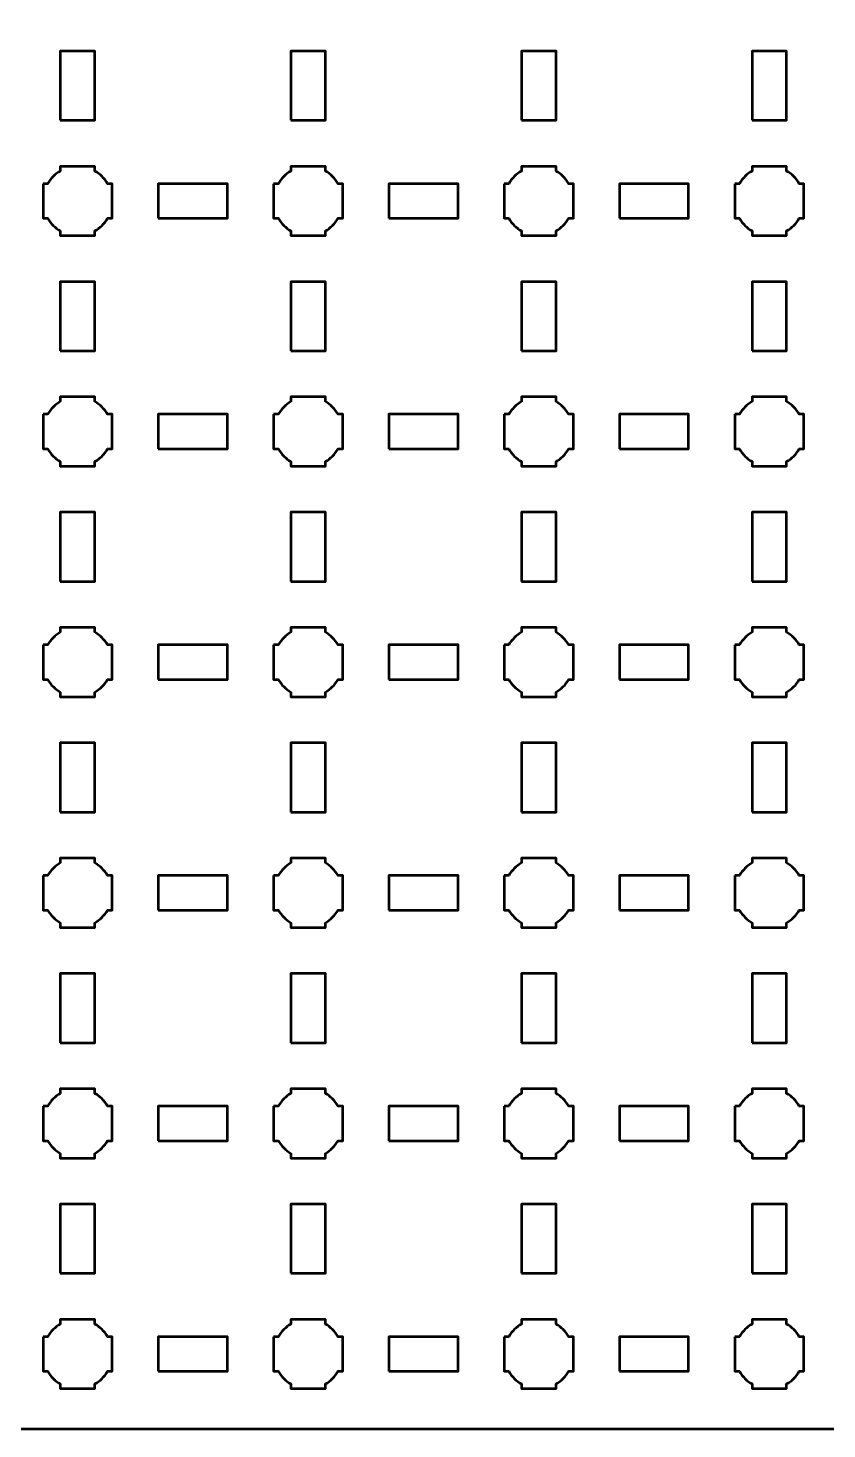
# Model space of a CAD drawing. Header units: centimetres. Extents: x -35.1 to 14.2, y -39.5 to 9.8.
# Drawn here: x -4.93 to 2, y -39.5 to -27.35 of the extents above; entities that cross this region are included whole.
import ezdxf

# ---------------------------------------------------------------- set-up
doc = ezdxf.new("R2010")
doc.units = ezdxf.units.CM
doc.header["$MEASUREMENT"] = 0
doc.layers.add('Layer 1', color=7, linetype='Continuous')

msp = doc.modelspace()

# ---------------------------------------------------------------- linework, layer by layer
at = {"layer": 'Layer 1', "color": 250, "lineweight": 53}
for points in [[(-4.65, -28.15), (-4.35, -28.15), (-4.35, -27.55), (-4.65, -27.55), (-4.65, -28.15)], [(-2.65, -28.15), (-2.35, -28.15), (-2.35, -27.55), (-2.65, -27.55), (-2.65, -28.15)], [(-0.65, -28.15), (-0.35, -28.15), (-0.35, -27.55), (-0.65, -27.55), (-0.65, -28.15)], [(1.35, -28.15), (1.65, -28.15), (1.65, -27.55), (1.35, -27.55), (1.35, -28.15)], [(-3.8, -29), (-3.2, -29), (-3.2, -28.7), (-3.8, -28.7), (-3.8, -29)], [(-1.8, -29), (-1.2, -29), (-1.2, -28.7), (-1.8, -28.7), (-1.8, -29)], [(0.2, -29), (0.8, -29), (0.8, -28.7), (0.2, -28.7), (0.2, -29)], [(-4.65, -30.15), (-4.35, -30.15), (-4.35, -29.55), (-4.65, -29.55), (-4.65, -30.15)], [(-2.65, -30.15), (-2.35, -30.15), (-2.35, -29.55), (-2.65, -29.55), (-2.65, -30.15)], [(-0.65, -30.15), (-0.35, -30.15), (-0.35, -29.55), (-0.65, -29.55), (-0.65, -30.15)], [(1.35, -30.15), (1.65, -30.15), (1.65, -29.55), (1.35, -29.55), (1.35, -30.15)], [(-3.8, -31), (-3.2, -31), (-3.2, -30.7), (-3.8, -30.7), (-3.8, -31)], [(-1.8, -31), (-1.2, -31), (-1.2, -30.7), (-1.8, -30.7), (-1.8, -31)], [(0.2, -31), (0.8, -31), (0.8, -30.7), (0.2, -30.7), (0.2, -31)], [(-4.65, -32.15), (-4.35, -32.15), (-4.35, -31.55), (-4.65, -31.55), (-4.65, -32.15)], [(-2.65, -32.15), (-2.35, -32.15), (-2.35, -31.55), (-2.65, -31.55), (-2.65, -32.15)], [(-0.65, -32.15), (-0.35, -32.15), (-0.35, -31.55), (-0.65, -31.55), (-0.65, -32.15)], [(1.35, -32.15), (1.65, -32.15), (1.65, -31.55), (1.35, -31.55), (1.35, -32.15)], [(-3.8, -33), (-3.2, -33), (-3.2, -32.7), (-3.8, -32.7), (-3.8, -33)], [(-1.8, -33), (-1.2, -33), (-1.2, -32.7), (-1.8, -32.7), (-1.8, -33)], [(0.2, -33), (0.8, -33), (0.8, -32.7), (0.2, -32.7), (0.2, -33)], [(-4.65, -34.15), (-4.35, -34.15), (-4.35, -33.55), (-4.65, -33.55), (-4.65, -34.15)], [(-2.65, -34.15), (-2.35, -34.15), (-2.35, -33.55), (-2.65, -33.55), (-2.65, -34.15)], [(-0.65, -34.15), (-0.35, -34.15), (-0.35, -33.55), (-0.65, -33.55), (-0.65, -34.15)], [(1.35, -34.15), (1.65, -34.15), (1.65, -33.55), (1.35, -33.55), (1.35, -34.15)], [(-3.8, -35), (-3.2, -35), (-3.2, -34.7), (-3.8, -34.7), (-3.8, -35)], [(-1.8, -35), (-1.2, -35), (-1.2, -34.7), (-1.8, -34.7), (-1.8, -35)], [(0.2, -35), (0.8, -35), (0.8, -34.7), (0.2, -34.7), (0.2, -35)], [(-4.65, -36.15), (-4.35, -36.15), (-4.35, -35.55), (-4.65, -35.55), (-4.65, -36.15)], [(-2.65, -36.15), (-2.35, -36.15), (-2.35, -35.55), (-2.65, -35.55), (-2.65, -36.15)], [(-0.65, -36.15), (-0.35, -36.15), (-0.35, -35.55), (-0.65, -35.55), (-0.65, -36.15)], [(1.35, -36.15), (1.65, -36.15), (1.65, -35.55), (1.35, -35.55), (1.35, -36.15)], [(-3.8, -37), (-3.2, -37), (-3.2, -36.7), (-3.8, -36.7), (-3.8, -37)], [(-1.8, -37), (-1.2, -37), (-1.2, -36.7), (-1.8, -36.7), (-1.8, -37)], [(0.2, -37), (0.8, -37), (0.8, -36.7), (0.2, -36.7), (0.2, -37)], [(-4.65, -38.15), (-4.35, -38.15), (-4.35, -37.55), (-4.65, -37.55), (-4.65, -38.15)], [(-2.65, -38.15), (-2.35, -38.15), (-2.35, -37.55), (-2.65, -37.55), (-2.65, -38.15)], [(-0.65, -38.15), (-0.35, -38.15), (-0.35, -37.55), (-0.65, -37.55), (-0.65, -38.15)], [(1.35, -38.15), (1.65, -38.15), (1.65, -37.55), (1.35, -37.55), (1.35, -38.15)], [(-3.8, -39), (-3.2, -39), (-3.2, -38.7), (-3.8, -38.7), (-3.8, -39)], [(-1.8, -39), (-1.2, -39), (-1.2, -38.7), (-1.8, -38.7), (-1.8, -39)], [(0.2, -39), (0.8, -39), (0.8, -38.7), (0.2, -38.7), (0.2, -39)]]:
    msp.add_lwpolyline(points, close=True, dxfattribs=at)
msp.add_open_spline([(-35.15, -39), (-35.15, -39), (-35.15, 9.3), (-35.15, 9.3), (-35.15, 9.3), (-35.15, 9.57609), (-34.92609, 9.8), (-34.65, 9.8), (-34.65, 9.8), (-34.65, 9.8), (13.65, 9.8), (13.65, 9.8), (13.65, 9.8), (13.92609, 9.8), (14.15, 9.57609), (14.15, 9.3), (14.15, 9.3), (14.15, 9.3), (14.15, -39), (14.15, -39), (14.15, -39), (14.15, -39.27609), (13.92609, -39.5), (13.65, -39.5), (13.65, -39.5), (13.65, -39.5), (-34.65, -39.5), (-34.65, -39.5), (-34.65, -39.5), (-34.92609, -39.5), (-35.15, -39.27609), (-35.15, -39)], degree=3, knots=[0, 0, 0, 0, 0.125, 0.125, 0.125, 0.125, 0.25, 0.25, 0.25, 0.25, 0.375, 0.375, 0.375, 0.375, 0.5, 0.5, 0.5, 0.5, 0.625, 0.625, 0.625, 0.625, 0.75, 0.75, 0.75, 0.75, 0.875, 0.875, 0.875, 0.875, 1, 1, 1, 1], dxfattribs=at)
at = {"layer": 'Layer 1', "lineweight": 53}
for points in [[(-4.8, -28.7), (-4.8, -28.7), (-4.75985, -28.7), (-4.75985, -28.7), (-4.75985, -28.7), (-4.7335, -28.65447), (-4.69553, -28.6165), (-4.65, -28.59015), (-4.65, -28.59015), (-4.65, -28.59015), (-4.65, -28.55), (-4.65, -28.55), (-4.65, -28.55), (-4.65, -28.55), (-4.5, -28.55), (-4.5, -28.55), (-4.5, -28.55), (-4.5, -28.55), (-4.35, -28.55), (-4.35, -28.55), (-4.35, -28.55), (-4.35, -28.55), (-4.35, -28.59015), (-4.35, -28.59015), (-4.35, -28.59015), (-4.30447, -28.6165), (-4.2665, -28.65447), (-4.24015, -28.7), (-4.24015, -28.7), (-4.24015, -28.7), (-4.2, -28.7), (-4.2, -28.7), (-4.2, -28.7), (-4.2, -28.7), (-4.2, -28.85), (-4.2, -28.85), (-4.2, -28.85), (-4.2, -28.85), (-4.2, -29), (-4.2, -29), (-4.2, -29), (-4.2, -29), (-4.24015, -29), (-4.24015, -29), (-4.24015, -29), (-4.2665, -29.04553), (-4.30447, -29.0835), (-4.35, -29.10985), (-4.35, -29.10985), (-4.35, -29.10985), (-4.35, -29.15), (-4.35, -29.15), (-4.35, -29.15), (-4.35, -29.15), (-4.5, -29.15), (-4.5, -29.15), (-4.5, -29.15), (-4.5, -29.15), (-4.65, -29.15), (-4.65, -29.15), (-4.65, -29.15), (-4.65, -29.15), (-4.65, -29.10985), (-4.65, -29.10985), (-4.65, -29.10985), (-4.69553, -29.0835), (-4.7335, -29.04553), (-4.75985, -29), (-4.75985, -29), (-4.75985, -29), (-4.8, -29), (-4.8, -29), (-4.8, -29), (-4.8, -29), (-4.8, -28.85), (-4.8, -28.85), (-4.8, -28.85), (-4.8, -28.85), (-4.8, -28.7), (-4.8, -28.7)], [(-2.8, -28.7), (-2.8, -28.7), (-2.75985, -28.7), (-2.75985, -28.7), (-2.75985, -28.7), (-2.7335, -28.65447), (-2.69553, -28.6165), (-2.65, -28.59015), (-2.65, -28.59015), (-2.65, -28.59015), (-2.65, -28.55), (-2.65, -28.55), (-2.65, -28.55), (-2.65, -28.55), (-2.5, -28.55), (-2.5, -28.55), (-2.5, -28.55), (-2.5, -28.55), (-2.35, -28.55), (-2.35, -28.55), (-2.35, -28.55), (-2.35, -28.55), (-2.35, -28.59015), (-2.35, -28.59015), (-2.35, -28.59015), (-2.30447, -28.6165), (-2.2665, -28.65447), (-2.24015, -28.7), (-2.24015, -28.7), (-2.24015, -28.7), (-2.2, -28.7), (-2.2, -28.7), (-2.2, -28.7), (-2.2, -28.7), (-2.2, -28.85), (-2.2, -28.85), (-2.2, -28.85), (-2.2, -28.85), (-2.2, -29), (-2.2, -29), (-2.2, -29), (-2.2, -29), (-2.24015, -29), (-2.24015, -29), (-2.24015, -29), (-2.2665, -29.04553), (-2.30447, -29.0835), (-2.35, -29.10985), (-2.35, -29.10985), (-2.35, -29.10985), (-2.35, -29.15), (-2.35, -29.15), (-2.35, -29.15), (-2.35, -29.15), (-2.5, -29.15), (-2.5, -29.15), (-2.5, -29.15), (-2.5, -29.15), (-2.65, -29.15), (-2.65, -29.15), (-2.65, -29.15), (-2.65, -29.15), (-2.65, -29.10985), (-2.65, -29.10985), (-2.65, -29.10985), (-2.69553, -29.0835), (-2.7335, -29.04553), (-2.75985, -29), (-2.75985, -29), (-2.75985, -29), (-2.8, -29), (-2.8, -29), (-2.8, -29), (-2.8, -29), (-2.8, -28.85), (-2.8, -28.85), (-2.8, -28.85), (-2.8, -28.85), (-2.8, -28.7), (-2.8, -28.7)], [(-0.8, -28.7), (-0.8, -28.7), (-0.75985, -28.7), (-0.75985, -28.7), (-0.75985, -28.7), (-0.7335, -28.65447), (-0.69553, -28.6165), (-0.65, -28.59015), (-0.65, -28.59015), (-0.65, -28.59015), (-0.65, -28.55), (-0.65, -28.55), (-0.65, -28.55), (-0.65, -28.55), (-0.5, -28.55), (-0.5, -28.55), (-0.5, -28.55), (-0.5, -28.55), (-0.35, -28.55), (-0.35, -28.55), (-0.35, -28.55), (-0.35, -28.55), (-0.35, -28.59015), (-0.35, -28.59015), (-0.35, -28.59015), (-0.30447, -28.6165), (-0.2665, -28.65447), (-0.24015, -28.7), (-0.24015, -28.7), (-0.24015, -28.7), (-0.2, -28.7), (-0.2, -28.7), (-0.2, -28.7), (-0.2, -28.7), (-0.2, -28.85), (-0.2, -28.85), (-0.2, -28.85), (-0.2, -28.85), (-0.2, -29), (-0.2, -29), (-0.2, -29), (-0.2, -29), (-0.24015, -29), (-0.24015, -29), (-0.24015, -29), (-0.2665, -29.04553), (-0.30447, -29.0835), (-0.35, -29.10985), (-0.35, -29.10985), (-0.35, -29.10985), (-0.35, -29.15), (-0.35, -29.15), (-0.35, -29.15), (-0.35, -29.15), (-0.5, -29.15), (-0.5, -29.15), (-0.5, -29.15), (-0.5, -29.15), (-0.65, -29.15), (-0.65, -29.15), (-0.65, -29.15), (-0.65, -29.15), (-0.65, -29.10985), (-0.65, -29.10985), (-0.65, -29.10985), (-0.69553, -29.0835), (-0.7335, -29.04553), (-0.75985, -29), (-0.75985, -29), (-0.75985, -29), (-0.8, -29), (-0.8, -29), (-0.8, -29), (-0.8, -29), (-0.8, -28.85), (-0.8, -28.85), (-0.8, -28.85), (-0.8, -28.85), (-0.8, -28.7), (-0.8, -28.7)], [(1.2, -28.7), (1.2, -28.7), (1.24015, -28.7), (1.24015, -28.7), (1.24015, -28.7), (1.2665, -28.65447), (1.30447, -28.6165), (1.35, -28.59015), (1.35, -28.59015), (1.35, -28.59015), (1.35, -28.55), (1.35, -28.55), (1.35, -28.55), (1.35, -28.55), (1.5, -28.55), (1.5, -28.55), (1.5, -28.55), (1.5, -28.55), (1.65, -28.55), (1.65, -28.55), (1.65, -28.55), (1.65, -28.55), (1.65, -28.59015), (1.65, -28.59015), (1.65, -28.59015), (1.69553, -28.6165), (1.7335, -28.65447), (1.75985, -28.7), (1.75985, -28.7), (1.75985, -28.7), (1.8, -28.7), (1.8, -28.7), (1.8, -28.7), (1.8, -28.7), (1.8, -28.85), (1.8, -28.85), (1.8, -28.85), (1.8, -28.85), (1.8, -29), (1.8, -29), (1.8, -29), (1.8, -29), (1.75985, -29), (1.75985, -29), (1.75985, -29), (1.7335, -29.04553), (1.69553, -29.0835), (1.65, -29.10985), (1.65, -29.10985), (1.65, -29.10985), (1.65, -29.15), (1.65, -29.15), (1.65, -29.15), (1.65, -29.15), (1.5, -29.15), (1.5, -29.15), (1.5, -29.15), (1.5, -29.15), (1.35, -29.15), (1.35, -29.15), (1.35, -29.15), (1.35, -29.15), (1.35, -29.10985), (1.35, -29.10985), (1.35, -29.10985), (1.30447, -29.0835), (1.2665, -29.04553), (1.24015, -29), (1.24015, -29), (1.24015, -29), (1.2, -29), (1.2, -29), (1.2, -29), (1.2, -29), (1.2, -28.85), (1.2, -28.85), (1.2, -28.85), (1.2, -28.85), (1.2, -28.7), (1.2, -28.7)], [(-4.8, -30.7), (-4.8, -30.7), (-4.75985, -30.7), (-4.75985, -30.7), (-4.75985, -30.7), (-4.7335, -30.65447), (-4.69553, -30.6165), (-4.65, -30.59015), (-4.65, -30.59015), (-4.65, -30.59015), (-4.65, -30.55), (-4.65, -30.55), (-4.65, -30.55), (-4.65, -30.55), (-4.5, -30.55), (-4.5, -30.55), (-4.5, -30.55), (-4.5, -30.55), (-4.35, -30.55), (-4.35, -30.55), (-4.35, -30.55), (-4.35, -30.55), (-4.35, -30.59015), (-4.35, -30.59015), (-4.35, -30.59015), (-4.30447, -30.6165), (-4.2665, -30.65447), (-4.24015, -30.7), (-4.24015, -30.7), (-4.24015, -30.7), (-4.2, -30.7), (-4.2, -30.7), (-4.2, -30.7), (-4.2, -30.7), (-4.2, -30.85), (-4.2, -30.85), (-4.2, -30.85), (-4.2, -30.85), (-4.2, -31), (-4.2, -31), (-4.2, -31), (-4.2, -31), (-4.24015, -31), (-4.24015, -31), (-4.24015, -31), (-4.2665, -31.04553), (-4.30447, -31.0835), (-4.35, -31.10985), (-4.35, -31.10985), (-4.35, -31.10985), (-4.35, -31.15), (-4.35, -31.15), (-4.35, -31.15), (-4.35, -31.15), (-4.5, -31.15), (-4.5, -31.15), (-4.5, -31.15), (-4.5, -31.15), (-4.65, -31.15), (-4.65, -31.15), (-4.65, -31.15), (-4.65, -31.15), (-4.65, -31.10985), (-4.65, -31.10985), (-4.65, -31.10985), (-4.69553, -31.0835), (-4.7335, -31.04553), (-4.75985, -31), (-4.75985, -31), (-4.75985, -31), (-4.8, -31), (-4.8, -31), (-4.8, -31), (-4.8, -31), (-4.8, -30.85), (-4.8, -30.85), (-4.8, -30.85), (-4.8, -30.85), (-4.8, -30.7), (-4.8, -30.7)], [(-2.8, -30.7), (-2.8, -30.7), (-2.75985, -30.7), (-2.75985, -30.7), (-2.75985, -30.7), (-2.7335, -30.65447), (-2.69553, -30.6165), (-2.65, -30.59015), (-2.65, -30.59015), (-2.65, -30.59015), (-2.65, -30.55), (-2.65, -30.55), (-2.65, -30.55), (-2.65, -30.55), (-2.5, -30.55), (-2.5, -30.55), (-2.5, -30.55), (-2.5, -30.55), (-2.35, -30.55), (-2.35, -30.55), (-2.35, -30.55), (-2.35, -30.55), (-2.35, -30.59015), (-2.35, -30.59015), (-2.35, -30.59015), (-2.30447, -30.6165), (-2.2665, -30.65447), (-2.24015, -30.7), (-2.24015, -30.7), (-2.24015, -30.7), (-2.2, -30.7), (-2.2, -30.7), (-2.2, -30.7), (-2.2, -30.7), (-2.2, -30.85), (-2.2, -30.85), (-2.2, -30.85), (-2.2, -30.85), (-2.2, -31), (-2.2, -31), (-2.2, -31), (-2.2, -31), (-2.24015, -31), (-2.24015, -31), (-2.24015, -31), (-2.2665, -31.04553), (-2.30447, -31.0835), (-2.35, -31.10985), (-2.35, -31.10985), (-2.35, -31.10985), (-2.35, -31.15), (-2.35, -31.15), (-2.35, -31.15), (-2.35, -31.15), (-2.5, -31.15), (-2.5, -31.15), (-2.5, -31.15), (-2.5, -31.15), (-2.65, -31.15), (-2.65, -31.15), (-2.65, -31.15), (-2.65, -31.15), (-2.65, -31.10985), (-2.65, -31.10985), (-2.65, -31.10985), (-2.69553, -31.0835), (-2.7335, -31.04553), (-2.75985, -31), (-2.75985, -31), (-2.75985, -31), (-2.8, -31), (-2.8, -31), (-2.8, -31), (-2.8, -31), (-2.8, -30.85), (-2.8, -30.85), (-2.8, -30.85), (-2.8, -30.85), (-2.8, -30.7), (-2.8, -30.7)], [(-0.8, -30.7), (-0.8, -30.7), (-0.75985, -30.7), (-0.75985, -30.7), (-0.75985, -30.7), (-0.7335, -30.65447), (-0.69553, -30.6165), (-0.65, -30.59015), (-0.65, -30.59015), (-0.65, -30.59015), (-0.65, -30.55), (-0.65, -30.55), (-0.65, -30.55), (-0.65, -30.55), (-0.5, -30.55), (-0.5, -30.55), (-0.5, -30.55), (-0.5, -30.55), (-0.35, -30.55), (-0.35, -30.55), (-0.35, -30.55), (-0.35, -30.55), (-0.35, -30.59015), (-0.35, -30.59015), (-0.35, -30.59015), (-0.30447, -30.6165), (-0.2665, -30.65447), (-0.24015, -30.7), (-0.24015, -30.7), (-0.24015, -30.7), (-0.2, -30.7), (-0.2, -30.7), (-0.2, -30.7), (-0.2, -30.7), (-0.2, -30.85), (-0.2, -30.85), (-0.2, -30.85), (-0.2, -30.85), (-0.2, -31), (-0.2, -31), (-0.2, -31), (-0.2, -31), (-0.24015, -31), (-0.24015, -31), (-0.24015, -31), (-0.2665, -31.04553), (-0.30447, -31.0835), (-0.35, -31.10985), (-0.35, -31.10985), (-0.35, -31.10985), (-0.35, -31.15), (-0.35, -31.15), (-0.35, -31.15), (-0.35, -31.15), (-0.5, -31.15), (-0.5, -31.15), (-0.5, -31.15), (-0.5, -31.15), (-0.65, -31.15), (-0.65, -31.15), (-0.65, -31.15), (-0.65, -31.15), (-0.65, -31.10985), (-0.65, -31.10985), (-0.65, -31.10985), (-0.69553, -31.0835), (-0.7335, -31.04553), (-0.75985, -31), (-0.75985, -31), (-0.75985, -31), (-0.8, -31), (-0.8, -31), (-0.8, -31), (-0.8, -31), (-0.8, -30.85), (-0.8, -30.85), (-0.8, -30.85), (-0.8, -30.85), (-0.8, -30.7), (-0.8, -30.7)], [(1.2, -30.7), (1.2, -30.7), (1.24015, -30.7), (1.24015, -30.7), (1.24015, -30.7), (1.2665, -30.65447), (1.30447, -30.6165), (1.35, -30.59015), (1.35, -30.59015), (1.35, -30.59015), (1.35, -30.55), (1.35, -30.55), (1.35, -30.55), (1.35, -30.55), (1.5, -30.55), (1.5, -30.55), (1.5, -30.55), (1.5, -30.55), (1.65, -30.55), (1.65, -30.55), (1.65, -30.55), (1.65, -30.55), (1.65, -30.59015), (1.65, -30.59015), (1.65, -30.59015), (1.69553, -30.6165), (1.7335, -30.65447), (1.75985, -30.7), (1.75985, -30.7), (1.75985, -30.7), (1.8, -30.7), (1.8, -30.7), (1.8, -30.7), (1.8, -30.7), (1.8, -30.85), (1.8, -30.85), (1.8, -30.85), (1.8, -30.85), (1.8, -31), (1.8, -31), (1.8, -31), (1.8, -31), (1.75985, -31), (1.75985, -31), (1.75985, -31), (1.7335, -31.04553), (1.69553, -31.0835), (1.65, -31.10985), (1.65, -31.10985), (1.65, -31.10985), (1.65, -31.15), (1.65, -31.15), (1.65, -31.15), (1.65, -31.15), (1.5, -31.15), (1.5, -31.15), (1.5, -31.15), (1.5, -31.15), (1.35, -31.15), (1.35, -31.15), (1.35, -31.15), (1.35, -31.15), (1.35, -31.10985), (1.35, -31.10985), (1.35, -31.10985), (1.30447, -31.0835), (1.2665, -31.04553), (1.24015, -31), (1.24015, -31), (1.24015, -31), (1.2, -31), (1.2, -31), (1.2, -31), (1.2, -31), (1.2, -30.85), (1.2, -30.85), (1.2, -30.85), (1.2, -30.85), (1.2, -30.7), (1.2, -30.7)], [(-4.8, -32.7), (-4.8, -32.7), (-4.75985, -32.7), (-4.75985, -32.7), (-4.75985, -32.7), (-4.7335, -32.65447), (-4.69553, -32.6165), (-4.65, -32.59015), (-4.65, -32.59015), (-4.65, -32.59015), (-4.65, -32.55), (-4.65, -32.55), (-4.65, -32.55), (-4.65, -32.55), (-4.5, -32.55), (-4.5, -32.55), (-4.5, -32.55), (-4.5, -32.55), (-4.35, -32.55), (-4.35, -32.55), (-4.35, -32.55), (-4.35, -32.55), (-4.35, -32.59015), (-4.35, -32.59015), (-4.35, -32.59015), (-4.30447, -32.6165), (-4.2665, -32.65447), (-4.24015, -32.7), (-4.24015, -32.7), (-4.24015, -32.7), (-4.2, -32.7), (-4.2, -32.7), (-4.2, -32.7), (-4.2, -32.7), (-4.2, -32.85), (-4.2, -32.85), (-4.2, -32.85), (-4.2, -32.85), (-4.2, -33), (-4.2, -33), (-4.2, -33), (-4.2, -33), (-4.24015, -33), (-4.24015, -33), (-4.24015, -33), (-4.2665, -33.04553), (-4.30447, -33.0835), (-4.35, -33.10985), (-4.35, -33.10985), (-4.35, -33.10985), (-4.35, -33.15), (-4.35, -33.15), (-4.35, -33.15), (-4.35, -33.15), (-4.5, -33.15), (-4.5, -33.15), (-4.5, -33.15), (-4.5, -33.15), (-4.65, -33.15), (-4.65, -33.15), (-4.65, -33.15), (-4.65, -33.15), (-4.65, -33.10985), (-4.65, -33.10985), (-4.65, -33.10985), (-4.69553, -33.0835), (-4.7335, -33.04553), (-4.75985, -33), (-4.75985, -33), (-4.75985, -33), (-4.8, -33), (-4.8, -33), (-4.8, -33), (-4.8, -33), (-4.8, -32.85), (-4.8, -32.85), (-4.8, -32.85), (-4.8, -32.85), (-4.8, -32.7), (-4.8, -32.7)], [(-2.8, -32.7), (-2.8, -32.7), (-2.75985, -32.7), (-2.75985, -32.7), (-2.75985, -32.7), (-2.7335, -32.65447), (-2.69553, -32.6165), (-2.65, -32.59015), (-2.65, -32.59015), (-2.65, -32.59015), (-2.65, -32.55), (-2.65, -32.55), (-2.65, -32.55), (-2.65, -32.55), (-2.5, -32.55), (-2.5, -32.55), (-2.5, -32.55), (-2.5, -32.55), (-2.35, -32.55), (-2.35, -32.55), (-2.35, -32.55), (-2.35, -32.55), (-2.35, -32.59015), (-2.35, -32.59015), (-2.35, -32.59015), (-2.30447, -32.6165), (-2.2665, -32.65447), (-2.24015, -32.7), (-2.24015, -32.7), (-2.24015, -32.7), (-2.2, -32.7), (-2.2, -32.7), (-2.2, -32.7), (-2.2, -32.7), (-2.2, -32.85), (-2.2, -32.85), (-2.2, -32.85), (-2.2, -32.85), (-2.2, -33), (-2.2, -33), (-2.2, -33), (-2.2, -33), (-2.24015, -33), (-2.24015, -33), (-2.24015, -33), (-2.2665, -33.04553), (-2.30447, -33.0835), (-2.35, -33.10985), (-2.35, -33.10985), (-2.35, -33.10985), (-2.35, -33.15), (-2.35, -33.15), (-2.35, -33.15), (-2.35, -33.15), (-2.5, -33.15), (-2.5, -33.15), (-2.5, -33.15), (-2.5, -33.15), (-2.65, -33.15), (-2.65, -33.15), (-2.65, -33.15), (-2.65, -33.15), (-2.65, -33.10985), (-2.65, -33.10985), (-2.65, -33.10985), (-2.69553, -33.0835), (-2.7335, -33.04553), (-2.75985, -33), (-2.75985, -33), (-2.75985, -33), (-2.8, -33), (-2.8, -33), (-2.8, -33), (-2.8, -33), (-2.8, -32.85), (-2.8, -32.85), (-2.8, -32.85), (-2.8, -32.85), (-2.8, -32.7), (-2.8, -32.7)], [(-0.8, -32.7), (-0.8, -32.7), (-0.75985, -32.7), (-0.75985, -32.7), (-0.75985, -32.7), (-0.7335, -32.65447), (-0.69553, -32.6165), (-0.65, -32.59015), (-0.65, -32.59015), (-0.65, -32.59015), (-0.65, -32.55), (-0.65, -32.55), (-0.65, -32.55), (-0.65, -32.55), (-0.5, -32.55), (-0.5, -32.55), (-0.5, -32.55), (-0.5, -32.55), (-0.35, -32.55), (-0.35, -32.55), (-0.35, -32.55), (-0.35, -32.55), (-0.35, -32.59015), (-0.35, -32.59015), (-0.35, -32.59015), (-0.30447, -32.6165), (-0.2665, -32.65447), (-0.24015, -32.7), (-0.24015, -32.7), (-0.24015, -32.7), (-0.2, -32.7), (-0.2, -32.7), (-0.2, -32.7), (-0.2, -32.7), (-0.2, -32.85), (-0.2, -32.85), (-0.2, -32.85), (-0.2, -32.85), (-0.2, -33), (-0.2, -33), (-0.2, -33), (-0.2, -33), (-0.24015, -33), (-0.24015, -33), (-0.24015, -33), (-0.2665, -33.04553), (-0.30447, -33.0835), (-0.35, -33.10985), (-0.35, -33.10985), (-0.35, -33.10985), (-0.35, -33.15), (-0.35, -33.15), (-0.35, -33.15), (-0.35, -33.15), (-0.5, -33.15), (-0.5, -33.15), (-0.5, -33.15), (-0.5, -33.15), (-0.65, -33.15), (-0.65, -33.15), (-0.65, -33.15), (-0.65, -33.15), (-0.65, -33.10985), (-0.65, -33.10985), (-0.65, -33.10985), (-0.69553, -33.0835), (-0.7335, -33.04553), (-0.75985, -33), (-0.75985, -33), (-0.75985, -33), (-0.8, -33), (-0.8, -33), (-0.8, -33), (-0.8, -33), (-0.8, -32.85), (-0.8, -32.85), (-0.8, -32.85), (-0.8, -32.85), (-0.8, -32.7), (-0.8, -32.7)], [(1.2, -32.7), (1.2, -32.7), (1.24015, -32.7), (1.24015, -32.7), (1.24015, -32.7), (1.2665, -32.65447), (1.30447, -32.6165), (1.35, -32.59015), (1.35, -32.59015), (1.35, -32.59015), (1.35, -32.55), (1.35, -32.55), (1.35, -32.55), (1.35, -32.55), (1.5, -32.55), (1.5, -32.55), (1.5, -32.55), (1.5, -32.55), (1.65, -32.55), (1.65, -32.55), (1.65, -32.55), (1.65, -32.55), (1.65, -32.59015), (1.65, -32.59015), (1.65, -32.59015), (1.69553, -32.6165), (1.7335, -32.65447), (1.75985, -32.7), (1.75985, -32.7), (1.75985, -32.7), (1.8, -32.7), (1.8, -32.7), (1.8, -32.7), (1.8, -32.7), (1.8, -32.85), (1.8, -32.85), (1.8, -32.85), (1.8, -32.85), (1.8, -33), (1.8, -33), (1.8, -33), (1.8, -33), (1.75985, -33), (1.75985, -33), (1.75985, -33), (1.7335, -33.04553), (1.69553, -33.0835), (1.65, -33.10985), (1.65, -33.10985), (1.65, -33.10985), (1.65, -33.15), (1.65, -33.15), (1.65, -33.15), (1.65, -33.15), (1.5, -33.15), (1.5, -33.15), (1.5, -33.15), (1.5, -33.15), (1.35, -33.15), (1.35, -33.15), (1.35, -33.15), (1.35, -33.15), (1.35, -33.10985), (1.35, -33.10985), (1.35, -33.10985), (1.30447, -33.0835), (1.2665, -33.04553), (1.24015, -33), (1.24015, -33), (1.24015, -33), (1.2, -33), (1.2, -33), (1.2, -33), (1.2, -33), (1.2, -32.85), (1.2, -32.85), (1.2, -32.85), (1.2, -32.85), (1.2, -32.7), (1.2, -32.7)], [(-4.8, -34.7), (-4.8, -34.7), (-4.75985, -34.7), (-4.75985, -34.7), (-4.75985, -34.7), (-4.7335, -34.65447), (-4.69553, -34.6165), (-4.65, -34.59015), (-4.65, -34.59015), (-4.65, -34.59015), (-4.65, -34.55), (-4.65, -34.55), (-4.65, -34.55), (-4.65, -34.55), (-4.5, -34.55), (-4.5, -34.55), (-4.5, -34.55), (-4.5, -34.55), (-4.35, -34.55), (-4.35, -34.55), (-4.35, -34.55), (-4.35, -34.55), (-4.35, -34.59015), (-4.35, -34.59015), (-4.35, -34.59015), (-4.30447, -34.6165), (-4.2665, -34.65447), (-4.24015, -34.7), (-4.24015, -34.7), (-4.24015, -34.7), (-4.2, -34.7), (-4.2, -34.7), (-4.2, -34.7), (-4.2, -34.7), (-4.2, -34.85), (-4.2, -34.85), (-4.2, -34.85), (-4.2, -34.85), (-4.2, -35), (-4.2, -35), (-4.2, -35), (-4.2, -35), (-4.24015, -35), (-4.24015, -35), (-4.24015, -35), (-4.2665, -35.04553), (-4.30447, -35.0835), (-4.35, -35.10985), (-4.35, -35.10985), (-4.35, -35.10985), (-4.35, -35.15), (-4.35, -35.15), (-4.35, -35.15), (-4.35, -35.15), (-4.5, -35.15), (-4.5, -35.15), (-4.5, -35.15), (-4.5, -35.15), (-4.65, -35.15), (-4.65, -35.15), (-4.65, -35.15), (-4.65, -35.15), (-4.65, -35.10985), (-4.65, -35.10985), (-4.65, -35.10985), (-4.69553, -35.0835), (-4.7335, -35.04553), (-4.75985, -35), (-4.75985, -35), (-4.75985, -35), (-4.8, -35), (-4.8, -35), (-4.8, -35), (-4.8, -35), (-4.8, -34.85), (-4.8, -34.85), (-4.8, -34.85), (-4.8, -34.85), (-4.8, -34.7), (-4.8, -34.7)], [(-2.8, -34.7), (-2.8, -34.7), (-2.75985, -34.7), (-2.75985, -34.7), (-2.75985, -34.7), (-2.7335, -34.65447), (-2.69553, -34.6165), (-2.65, -34.59015), (-2.65, -34.59015), (-2.65, -34.59015), (-2.65, -34.55), (-2.65, -34.55), (-2.65, -34.55), (-2.65, -34.55), (-2.5, -34.55), (-2.5, -34.55), (-2.5, -34.55), (-2.5, -34.55), (-2.35, -34.55), (-2.35, -34.55), (-2.35, -34.55), (-2.35, -34.55), (-2.35, -34.59015), (-2.35, -34.59015), (-2.35, -34.59015), (-2.30447, -34.6165), (-2.2665, -34.65447), (-2.24015, -34.7), (-2.24015, -34.7), (-2.24015, -34.7), (-2.2, -34.7), (-2.2, -34.7), (-2.2, -34.7), (-2.2, -34.7), (-2.2, -34.85), (-2.2, -34.85), (-2.2, -34.85), (-2.2, -34.85), (-2.2, -35), (-2.2, -35), (-2.2, -35), (-2.2, -35), (-2.24015, -35), (-2.24015, -35), (-2.24015, -35), (-2.2665, -35.04553), (-2.30447, -35.0835), (-2.35, -35.10985), (-2.35, -35.10985), (-2.35, -35.10985), (-2.35, -35.15), (-2.35, -35.15), (-2.35, -35.15), (-2.35, -35.15), (-2.5, -35.15), (-2.5, -35.15), (-2.5, -35.15), (-2.5, -35.15), (-2.65, -35.15), (-2.65, -35.15), (-2.65, -35.15), (-2.65, -35.15), (-2.65, -35.10985), (-2.65, -35.10985), (-2.65, -35.10985), (-2.69553, -35.0835), (-2.7335, -35.04553), (-2.75985, -35), (-2.75985, -35), (-2.75985, -35), (-2.8, -35), (-2.8, -35), (-2.8, -35), (-2.8, -35), (-2.8, -34.85), (-2.8, -34.85), (-2.8, -34.85), (-2.8, -34.85), (-2.8, -34.7), (-2.8, -34.7)], [(-0.8, -34.7), (-0.8, -34.7), (-0.75985, -34.7), (-0.75985, -34.7), (-0.75985, -34.7), (-0.7335, -34.65447), (-0.69553, -34.6165), (-0.65, -34.59015), (-0.65, -34.59015), (-0.65, -34.59015), (-0.65, -34.55), (-0.65, -34.55), (-0.65, -34.55), (-0.65, -34.55), (-0.5, -34.55), (-0.5, -34.55), (-0.5, -34.55), (-0.5, -34.55), (-0.35, -34.55), (-0.35, -34.55), (-0.35, -34.55), (-0.35, -34.55), (-0.35, -34.59015), (-0.35, -34.59015), (-0.35, -34.59015), (-0.30447, -34.6165), (-0.2665, -34.65447), (-0.24015, -34.7), (-0.24015, -34.7), (-0.24015, -34.7), (-0.2, -34.7), (-0.2, -34.7), (-0.2, -34.7), (-0.2, -34.7), (-0.2, -34.85), (-0.2, -34.85), (-0.2, -34.85), (-0.2, -34.85), (-0.2, -35), (-0.2, -35), (-0.2, -35), (-0.2, -35), (-0.24015, -35), (-0.24015, -35), (-0.24015, -35), (-0.2665, -35.04553), (-0.30447, -35.0835), (-0.35, -35.10985), (-0.35, -35.10985), (-0.35, -35.10985), (-0.35, -35.15), (-0.35, -35.15), (-0.35, -35.15), (-0.35, -35.15), (-0.5, -35.15), (-0.5, -35.15), (-0.5, -35.15), (-0.5, -35.15), (-0.65, -35.15), (-0.65, -35.15), (-0.65, -35.15), (-0.65, -35.15), (-0.65, -35.10985), (-0.65, -35.10985), (-0.65, -35.10985), (-0.69553, -35.0835), (-0.7335, -35.04553), (-0.75985, -35), (-0.75985, -35), (-0.75985, -35), (-0.8, -35), (-0.8, -35), (-0.8, -35), (-0.8, -35), (-0.8, -34.85), (-0.8, -34.85), (-0.8, -34.85), (-0.8, -34.85), (-0.8, -34.7), (-0.8, -34.7)], [(1.2, -34.7), (1.2, -34.7), (1.24015, -34.7), (1.24015, -34.7), (1.24015, -34.7), (1.2665, -34.65447), (1.30447, -34.6165), (1.35, -34.59015), (1.35, -34.59015), (1.35, -34.59015), (1.35, -34.55), (1.35, -34.55), (1.35, -34.55), (1.35, -34.55), (1.5, -34.55), (1.5, -34.55), (1.5, -34.55), (1.5, -34.55), (1.65, -34.55), (1.65, -34.55), (1.65, -34.55), (1.65, -34.55), (1.65, -34.59015), (1.65, -34.59015), (1.65, -34.59015), (1.69553, -34.6165), (1.7335, -34.65447), (1.75985, -34.7), (1.75985, -34.7), (1.75985, -34.7), (1.8, -34.7), (1.8, -34.7), (1.8, -34.7), (1.8, -34.7), (1.8, -34.85), (1.8, -34.85), (1.8, -34.85), (1.8, -34.85), (1.8, -35), (1.8, -35), (1.8, -35), (1.8, -35), (1.75985, -35), (1.75985, -35), (1.75985, -35), (1.7335, -35.04553), (1.69553, -35.0835), (1.65, -35.10985), (1.65, -35.10985), (1.65, -35.10985), (1.65, -35.15), (1.65, -35.15), (1.65, -35.15), (1.65, -35.15), (1.5, -35.15), (1.5, -35.15), (1.5, -35.15), (1.5, -35.15), (1.35, -35.15), (1.35, -35.15), (1.35, -35.15), (1.35, -35.15), (1.35, -35.10985), (1.35, -35.10985), (1.35, -35.10985), (1.30447, -35.0835), (1.2665, -35.04553), (1.24015, -35), (1.24015, -35), (1.24015, -35), (1.2, -35), (1.2, -35), (1.2, -35), (1.2, -35), (1.2, -34.85), (1.2, -34.85), (1.2, -34.85), (1.2, -34.85), (1.2, -34.7), (1.2, -34.7)], [(-4.8, -36.7), (-4.8, -36.7), (-4.75985, -36.7), (-4.75985, -36.7), (-4.75985, -36.7), (-4.7335, -36.65447), (-4.69553, -36.6165), (-4.65, -36.59015), (-4.65, -36.59015), (-4.65, -36.59015), (-4.65, -36.55), (-4.65, -36.55), (-4.65, -36.55), (-4.65, -36.55), (-4.5, -36.55), (-4.5, -36.55), (-4.5, -36.55), (-4.5, -36.55), (-4.35, -36.55), (-4.35, -36.55), (-4.35, -36.55), (-4.35, -36.55), (-4.35, -36.59015), (-4.35, -36.59015), (-4.35, -36.59015), (-4.30447, -36.6165), (-4.2665, -36.65447), (-4.24015, -36.7), (-4.24015, -36.7), (-4.24015, -36.7), (-4.2, -36.7), (-4.2, -36.7), (-4.2, -36.7), (-4.2, -36.7), (-4.2, -36.85), (-4.2, -36.85), (-4.2, -36.85), (-4.2, -36.85), (-4.2, -37), (-4.2, -37), (-4.2, -37), (-4.2, -37), (-4.24015, -37), (-4.24015, -37), (-4.24015, -37), (-4.2665, -37.04553), (-4.30447, -37.0835), (-4.35, -37.10985), (-4.35, -37.10985), (-4.35, -37.10985), (-4.35, -37.15), (-4.35, -37.15), (-4.35, -37.15), (-4.35, -37.15), (-4.5, -37.15), (-4.5, -37.15), (-4.5, -37.15), (-4.5, -37.15), (-4.65, -37.15), (-4.65, -37.15), (-4.65, -37.15), (-4.65, -37.15), (-4.65, -37.10985), (-4.65, -37.10985), (-4.65, -37.10985), (-4.69553, -37.0835), (-4.7335, -37.04553), (-4.75985, -37), (-4.75985, -37), (-4.75985, -37), (-4.8, -37), (-4.8, -37), (-4.8, -37), (-4.8, -37), (-4.8, -36.85), (-4.8, -36.85), (-4.8, -36.85), (-4.8, -36.85), (-4.8, -36.7), (-4.8, -36.7)], [(-2.8, -36.7), (-2.8, -36.7), (-2.75985, -36.7), (-2.75985, -36.7), (-2.75985, -36.7), (-2.7335, -36.65447), (-2.69553, -36.6165), (-2.65, -36.59015), (-2.65, -36.59015), (-2.65, -36.59015), (-2.65, -36.55), (-2.65, -36.55), (-2.65, -36.55), (-2.65, -36.55), (-2.5, -36.55), (-2.5, -36.55), (-2.5, -36.55), (-2.5, -36.55), (-2.35, -36.55), (-2.35, -36.55), (-2.35, -36.55), (-2.35, -36.55), (-2.35, -36.59015), (-2.35, -36.59015), (-2.35, -36.59015), (-2.30447, -36.6165), (-2.2665, -36.65447), (-2.24015, -36.7), (-2.24015, -36.7), (-2.24015, -36.7), (-2.2, -36.7), (-2.2, -36.7), (-2.2, -36.7), (-2.2, -36.7), (-2.2, -36.85), (-2.2, -36.85), (-2.2, -36.85), (-2.2, -36.85), (-2.2, -37), (-2.2, -37), (-2.2, -37), (-2.2, -37), (-2.24015, -37), (-2.24015, -37), (-2.24015, -37), (-2.2665, -37.04553), (-2.30447, -37.0835), (-2.35, -37.10985), (-2.35, -37.10985), (-2.35, -37.10985), (-2.35, -37.15), (-2.35, -37.15), (-2.35, -37.15), (-2.35, -37.15), (-2.5, -37.15), (-2.5, -37.15), (-2.5, -37.15), (-2.5, -37.15), (-2.65, -37.15), (-2.65, -37.15), (-2.65, -37.15), (-2.65, -37.15), (-2.65, -37.10985), (-2.65, -37.10985), (-2.65, -37.10985), (-2.69553, -37.0835), (-2.7335, -37.04553), (-2.75985, -37), (-2.75985, -37), (-2.75985, -37), (-2.8, -37), (-2.8, -37), (-2.8, -37), (-2.8, -37), (-2.8, -36.85), (-2.8, -36.85), (-2.8, -36.85), (-2.8, -36.85), (-2.8, -36.7), (-2.8, -36.7)], [(-0.8, -36.7), (-0.8, -36.7), (-0.75985, -36.7), (-0.75985, -36.7), (-0.75985, -36.7), (-0.7335, -36.65447), (-0.69553, -36.6165), (-0.65, -36.59015), (-0.65, -36.59015), (-0.65, -36.59015), (-0.65, -36.55), (-0.65, -36.55), (-0.65, -36.55), (-0.65, -36.55), (-0.5, -36.55), (-0.5, -36.55), (-0.5, -36.55), (-0.5, -36.55), (-0.35, -36.55), (-0.35, -36.55), (-0.35, -36.55), (-0.35, -36.55), (-0.35, -36.59015), (-0.35, -36.59015), (-0.35, -36.59015), (-0.30447, -36.6165), (-0.2665, -36.65447), (-0.24015, -36.7), (-0.24015, -36.7), (-0.24015, -36.7), (-0.2, -36.7), (-0.2, -36.7), (-0.2, -36.7), (-0.2, -36.7), (-0.2, -36.85), (-0.2, -36.85), (-0.2, -36.85), (-0.2, -36.85), (-0.2, -37), (-0.2, -37), (-0.2, -37), (-0.2, -37), (-0.24015, -37), (-0.24015, -37), (-0.24015, -37), (-0.2665, -37.04553), (-0.30447, -37.0835), (-0.35, -37.10985), (-0.35, -37.10985), (-0.35, -37.10985), (-0.35, -37.15), (-0.35, -37.15), (-0.35, -37.15), (-0.35, -37.15), (-0.5, -37.15), (-0.5, -37.15), (-0.5, -37.15), (-0.5, -37.15), (-0.65, -37.15), (-0.65, -37.15), (-0.65, -37.15), (-0.65, -37.15), (-0.65, -37.10985), (-0.65, -37.10985), (-0.65, -37.10985), (-0.69553, -37.0835), (-0.7335, -37.04553), (-0.75985, -37), (-0.75985, -37), (-0.75985, -37), (-0.8, -37), (-0.8, -37), (-0.8, -37), (-0.8, -37), (-0.8, -36.85), (-0.8, -36.85), (-0.8, -36.85), (-0.8, -36.85), (-0.8, -36.7), (-0.8, -36.7)], [(1.2, -36.7), (1.2, -36.7), (1.24015, -36.7), (1.24015, -36.7), (1.24015, -36.7), (1.2665, -36.65447), (1.30447, -36.6165), (1.35, -36.59015), (1.35, -36.59015), (1.35, -36.59015), (1.35, -36.55), (1.35, -36.55), (1.35, -36.55), (1.35, -36.55), (1.5, -36.55), (1.5, -36.55), (1.5, -36.55), (1.5, -36.55), (1.65, -36.55), (1.65, -36.55), (1.65, -36.55), (1.65, -36.55), (1.65, -36.59015), (1.65, -36.59015), (1.65, -36.59015), (1.69553, -36.6165), (1.7335, -36.65447), (1.75985, -36.7), (1.75985, -36.7), (1.75985, -36.7), (1.8, -36.7), (1.8, -36.7), (1.8, -36.7), (1.8, -36.7), (1.8, -36.85), (1.8, -36.85), (1.8, -36.85), (1.8, -36.85), (1.8, -37), (1.8, -37), (1.8, -37), (1.8, -37), (1.75985, -37), (1.75985, -37), (1.75985, -37), (1.7335, -37.04553), (1.69553, -37.0835), (1.65, -37.10985), (1.65, -37.10985), (1.65, -37.10985), (1.65, -37.15), (1.65, -37.15), (1.65, -37.15), (1.65, -37.15), (1.5, -37.15), (1.5, -37.15), (1.5, -37.15), (1.5, -37.15), (1.35, -37.15), (1.35, -37.15), (1.35, -37.15), (1.35, -37.15), (1.35, -37.10985), (1.35, -37.10985), (1.35, -37.10985), (1.30447, -37.0835), (1.2665, -37.04553), (1.24015, -37), (1.24015, -37), (1.24015, -37), (1.2, -37), (1.2, -37), (1.2, -37), (1.2, -37), (1.2, -36.85), (1.2, -36.85), (1.2, -36.85), (1.2, -36.85), (1.2, -36.7), (1.2, -36.7)], [(-4.8, -38.7), (-4.8, -38.7), (-4.75985, -38.7), (-4.75985, -38.7), (-4.75985, -38.7), (-4.7335, -38.65447), (-4.69553, -38.6165), (-4.65, -38.59015), (-4.65, -38.59015), (-4.65, -38.59015), (-4.65, -38.55), (-4.65, -38.55), (-4.65, -38.55), (-4.65, -38.55), (-4.5, -38.55), (-4.5, -38.55), (-4.5, -38.55), (-4.5, -38.55), (-4.35, -38.55), (-4.35, -38.55), (-4.35, -38.55), (-4.35, -38.55), (-4.35, -38.59015), (-4.35, -38.59015), (-4.35, -38.59015), (-4.30447, -38.6165), (-4.2665, -38.65447), (-4.24015, -38.7), (-4.24015, -38.7), (-4.24015, -38.7), (-4.2, -38.7), (-4.2, -38.7), (-4.2, -38.7), (-4.2, -38.7), (-4.2, -38.85), (-4.2, -38.85), (-4.2, -38.85), (-4.2, -38.85), (-4.2, -39), (-4.2, -39), (-4.2, -39), (-4.2, -39), (-4.24015, -39), (-4.24015, -39), (-4.24015, -39), (-4.2665, -39.04553), (-4.30447, -39.0835), (-4.35, -39.10985), (-4.35, -39.10985), (-4.35, -39.10985), (-4.35, -39.15), (-4.35, -39.15), (-4.35, -39.15), (-4.35, -39.15), (-4.5, -39.15), (-4.5, -39.15), (-4.5, -39.15), (-4.5, -39.15), (-4.65, -39.15), (-4.65, -39.15), (-4.65, -39.15), (-4.65, -39.15), (-4.65, -39.10985), (-4.65, -39.10985), (-4.65, -39.10985), (-4.69553, -39.0835), (-4.7335, -39.04553), (-4.75985, -39), (-4.75985, -39), (-4.75985, -39), (-4.8, -39), (-4.8, -39), (-4.8, -39), (-4.8, -39), (-4.8, -38.85), (-4.8, -38.85), (-4.8, -38.85), (-4.8, -38.85), (-4.8, -38.7), (-4.8, -38.7)], [(-2.8, -38.7), (-2.8, -38.7), (-2.75985, -38.7), (-2.75985, -38.7), (-2.75985, -38.7), (-2.7335, -38.65447), (-2.69553, -38.6165), (-2.65, -38.59015), (-2.65, -38.59015), (-2.65, -38.59015), (-2.65, -38.55), (-2.65, -38.55), (-2.65, -38.55), (-2.65, -38.55), (-2.5, -38.55), (-2.5, -38.55), (-2.5, -38.55), (-2.5, -38.55), (-2.35, -38.55), (-2.35, -38.55), (-2.35, -38.55), (-2.35, -38.55), (-2.35, -38.59015), (-2.35, -38.59015), (-2.35, -38.59015), (-2.30447, -38.6165), (-2.2665, -38.65447), (-2.24015, -38.7), (-2.24015, -38.7), (-2.24015, -38.7), (-2.2, -38.7), (-2.2, -38.7), (-2.2, -38.7), (-2.2, -38.7), (-2.2, -38.85), (-2.2, -38.85), (-2.2, -38.85), (-2.2, -38.85), (-2.2, -39), (-2.2, -39), (-2.2, -39), (-2.2, -39), (-2.24015, -39), (-2.24015, -39), (-2.24015, -39), (-2.2665, -39.04553), (-2.30447, -39.0835), (-2.35, -39.10985), (-2.35, -39.10985), (-2.35, -39.10985), (-2.35, -39.15), (-2.35, -39.15), (-2.35, -39.15), (-2.35, -39.15), (-2.5, -39.15), (-2.5, -39.15), (-2.5, -39.15), (-2.5, -39.15), (-2.65, -39.15), (-2.65, -39.15), (-2.65, -39.15), (-2.65, -39.15), (-2.65, -39.10985), (-2.65, -39.10985), (-2.65, -39.10985), (-2.69553, -39.0835), (-2.7335, -39.04553), (-2.75985, -39), (-2.75985, -39), (-2.75985, -39), (-2.8, -39), (-2.8, -39), (-2.8, -39), (-2.8, -39), (-2.8, -38.85), (-2.8, -38.85), (-2.8, -38.85), (-2.8, -38.85), (-2.8, -38.7), (-2.8, -38.7)], [(-0.8, -38.7), (-0.8, -38.7), (-0.75985, -38.7), (-0.75985, -38.7), (-0.75985, -38.7), (-0.7335, -38.65447), (-0.69553, -38.6165), (-0.65, -38.59015), (-0.65, -38.59015), (-0.65, -38.59015), (-0.65, -38.55), (-0.65, -38.55), (-0.65, -38.55), (-0.65, -38.55), (-0.5, -38.55), (-0.5, -38.55), (-0.5, -38.55), (-0.5, -38.55), (-0.35, -38.55), (-0.35, -38.55), (-0.35, -38.55), (-0.35, -38.55), (-0.35, -38.59015), (-0.35, -38.59015), (-0.35, -38.59015), (-0.30447, -38.6165), (-0.2665, -38.65447), (-0.24015, -38.7), (-0.24015, -38.7), (-0.24015, -38.7), (-0.2, -38.7), (-0.2, -38.7), (-0.2, -38.7), (-0.2, -38.7), (-0.2, -38.85), (-0.2, -38.85), (-0.2, -38.85), (-0.2, -38.85), (-0.2, -39), (-0.2, -39), (-0.2, -39), (-0.2, -39), (-0.24015, -39), (-0.24015, -39), (-0.24015, -39), (-0.2665, -39.04553), (-0.30447, -39.0835), (-0.35, -39.10985), (-0.35, -39.10985), (-0.35, -39.10985), (-0.35, -39.15), (-0.35, -39.15), (-0.35, -39.15), (-0.35, -39.15), (-0.5, -39.15), (-0.5, -39.15), (-0.5, -39.15), (-0.5, -39.15), (-0.65, -39.15), (-0.65, -39.15), (-0.65, -39.15), (-0.65, -39.15), (-0.65, -39.10985), (-0.65, -39.10985), (-0.65, -39.10985), (-0.69553, -39.0835), (-0.7335, -39.04553), (-0.75985, -39), (-0.75985, -39), (-0.75985, -39), (-0.8, -39), (-0.8, -39), (-0.8, -39), (-0.8, -39), (-0.8, -38.85), (-0.8, -38.85), (-0.8, -38.85), (-0.8, -38.85), (-0.8, -38.7), (-0.8, -38.7)], [(1.2, -38.7), (1.2, -38.7), (1.24015, -38.7), (1.24015, -38.7), (1.24015, -38.7), (1.2665, -38.65447), (1.30447, -38.6165), (1.35, -38.59015), (1.35, -38.59015), (1.35, -38.59015), (1.35, -38.55), (1.35, -38.55), (1.35, -38.55), (1.35, -38.55), (1.5, -38.55), (1.5, -38.55), (1.5, -38.55), (1.5, -38.55), (1.65, -38.55), (1.65, -38.55), (1.65, -38.55), (1.65, -38.55), (1.65, -38.59015), (1.65, -38.59015), (1.65, -38.59015), (1.69553, -38.6165), (1.7335, -38.65447), (1.75985, -38.7), (1.75985, -38.7), (1.75985, -38.7), (1.8, -38.7), (1.8, -38.7), (1.8, -38.7), (1.8, -38.7), (1.8, -38.85), (1.8, -38.85), (1.8, -38.85), (1.8, -38.85), (1.8, -39), (1.8, -39), (1.8, -39), (1.8, -39), (1.75985, -39), (1.75985, -39), (1.75985, -39), (1.7335, -39.04553), (1.69553, -39.0835), (1.65, -39.10985), (1.65, -39.10985), (1.65, -39.10985), (1.65, -39.15), (1.65, -39.15), (1.65, -39.15), (1.65, -39.15), (1.5, -39.15), (1.5, -39.15), (1.5, -39.15), (1.5, -39.15), (1.35, -39.15), (1.35, -39.15), (1.35, -39.15), (1.35, -39.15), (1.35, -39.10985), (1.35, -39.10985), (1.35, -39.10985), (1.30447, -39.0835), (1.2665, -39.04553), (1.24015, -39), (1.24015, -39), (1.24015, -39), (1.2, -39), (1.2, -39), (1.2, -39), (1.2, -39), (1.2, -38.85), (1.2, -38.85), (1.2, -38.85), (1.2, -38.85), (1.2, -38.7), (1.2, -38.7)]]:
    msp.add_open_spline(points, degree=3, knots=[0, 0, 0, 0, 0.05, 0.05, 0.05, 0.05, 0.1, 0.1, 0.1, 0.1, 0.15, 0.15, 0.15, 0.15, 0.2, 0.2, 0.2, 0.2, 0.25, 0.25, 0.25, 0.25, 0.3, 0.3, 0.3, 0.3, 0.35, 0.35, 0.35, 0.35, 0.4, 0.4, 0.4, 0.4, 0.45, 0.45, 0.45, 0.45, 0.5, 0.5, 0.5, 0.5, 0.55, 0.55, 0.55, 0.55, 0.6, 0.6, 0.6, 0.6, 0.65, 0.65, 0.65, 0.65, 0.7, 0.7, 0.7, 0.7, 0.75, 0.75, 0.75, 0.75, 0.8, 0.8, 0.8, 0.8, 0.85, 0.85, 0.85, 0.85, 0.9, 0.9, 0.9, 0.9, 0.95, 0.95, 0.95, 0.95, 1, 1, 1, 1], dxfattribs=at)

doc.saveas('drawing.dxf')
